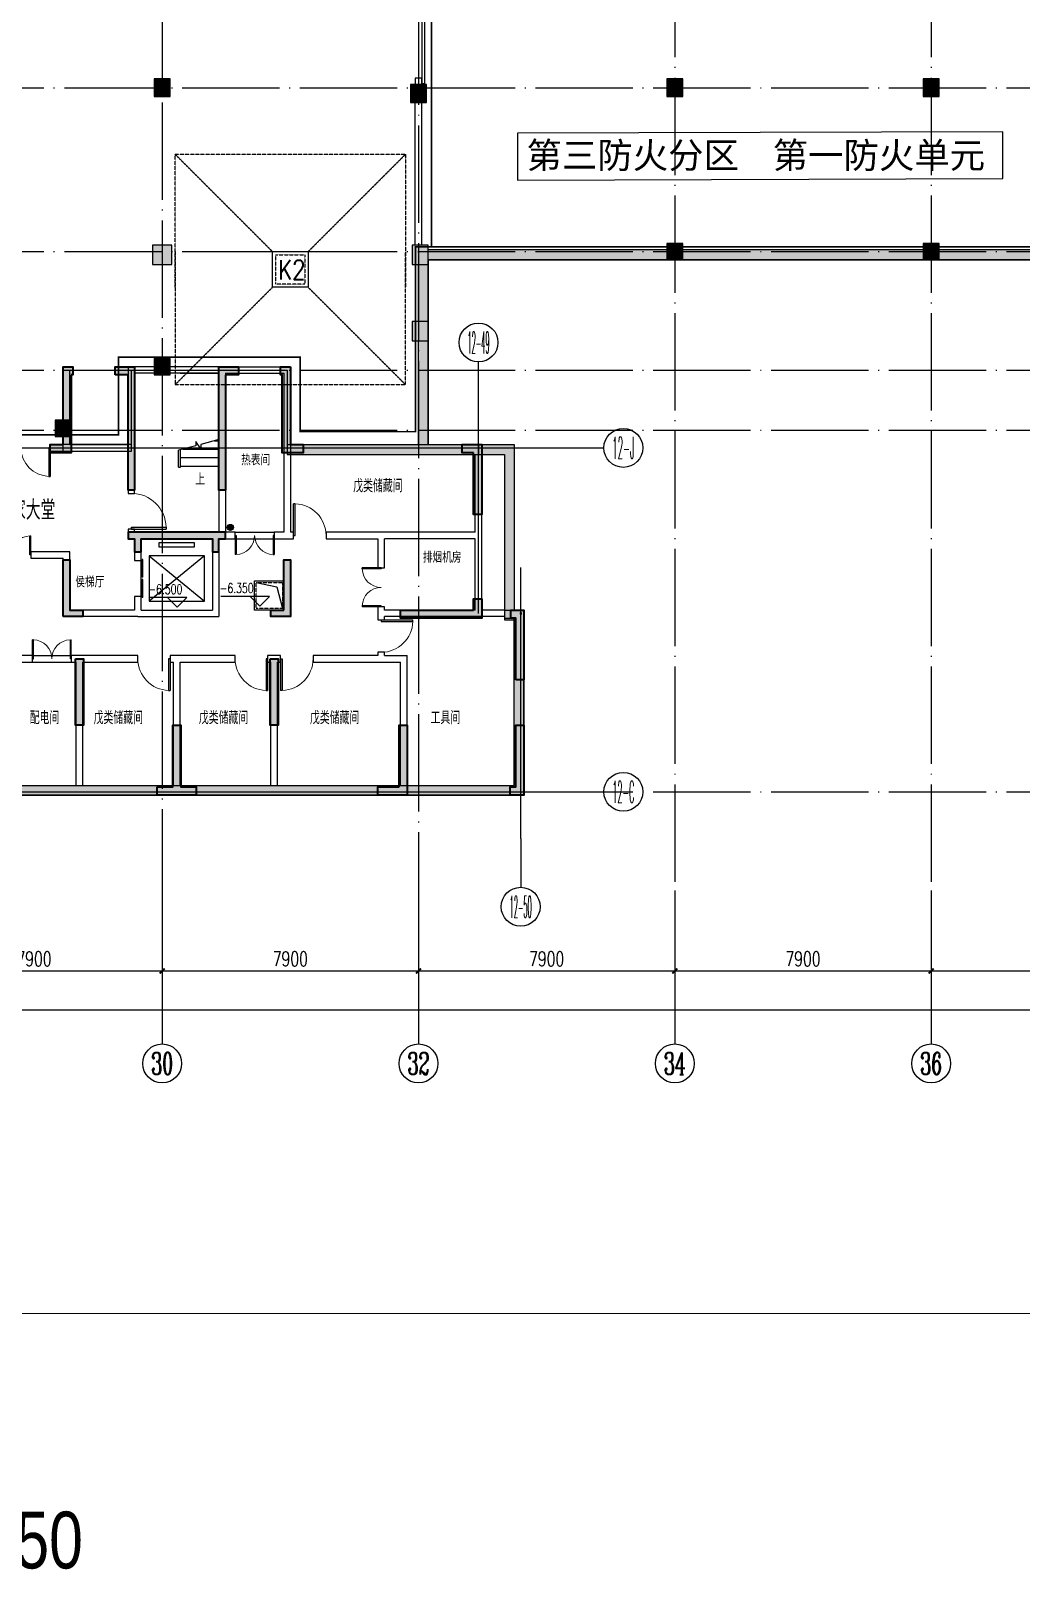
# Model space of a CAD drawing. Extents: x 290727 to 13733020, y 1731457 to 3643100.
# Drawn here: x 635762 to 666288, y 1731964 to 1779380 of the extents above; entities that cross this region are included whole.
import ezdxf
from ezdxf.enums import TextEntityAlignment as Align

# ---------------------------------------------------------------- set-up
doc = ezdxf.new("R2010")
doc.units = 0
doc.header["$LTSCALE"] = 10
for name, pattern in [('ACAD_ISO05W100', [33, 24, -3, 0, -3, 0, -3]), ('DASH', [0.35, 0.25, -0.1]), ('DOTE', [2.42, 2, -0.2, 0.02, -0.2])]:
    doc.linetypes.add(name, pattern=pattern)
doc.layers.get('0').update_dxf_attribs({"linetype": 'CONTINUOUS'})
for name, color, linetype in [('AXIS', 3, 'CONTINUOUS'), ('AXIS_TEXT', 7, 'CONTINUOUS'), ('COLUMN', 9, 'CONTINUOUS'), ('DIM_ELEV', 3, 'CONTINUOUS'), ('DIM_SYMB', 3, 'CONTINUOUS'), ('DOTE', 8, 'DOTE'), ('EQUIP_地漏', 7, 'CONTINUOUS'), ('EVTR', 2, 'CONTINUOUS'), ('PROMPT', 1, 'CONTINUOUS'), ('PUB_HATCH', 8, 'CONTINUOUS'), ('PUB_TEXT', 7, 'CONTINUOUS'), ('STAIR', 2, 'CONTINUOUS'), ('WALL', 255, 'CONTINUOUS'), ('WINDOW', 4, 'CONTINUOUS'), ('作业图', 4, 'CONTINUOUS'), ('文字', 4, 'CONTINUOUS'), ('防火分区示意线', 4, 'CONTINUOUS'), ('防火分区线', 7, 'CONTINUOUS'), ('防火分区面积', 7, 'CONTINUOUS'), ('集水坑', 181, 'DASH')]:
    doc.layers.add(name, color=color, linetype=linetype)
doc.layers.add('DIM_MODI', color=6, linetype='CONTINUOUS', plot=False)
doc.layers.add('S_ConcWall', color=8, linetype='CONTINUOUS', lineweight=35)
doc.layers.add('用地红线', color=1, linetype='CONTINUOUS', lineweight=13)
doc.layers.get('0').off()
doc.styles.add('-黑体', font='simhei.ttf')
doc.styles.add('_HZTXT', font='simplex.shx', dxfattribs={"width": 0.8, "bigfont": 'HZTXT.shx'})
doc.styles.add('_TCH_AXIS', font='COMPLEX', dxfattribs={"bigfont": 'GBCBIG'})
doc.styles.add('_TCH_DIM', font='SIMPLEX', dxfattribs={"bigfont": 'GBCBIG'})
doc.styles.add('_TCH_DIM_T3', font='SIMPLEX', dxfattribs={"width": 0.705882, "bigfont": 'GBCBIG'})
doc.styles.add('COMPLEX', font='COMPLEX')
doc.styles.add('HNSJY', font='HNSJY-07', dxfattribs={"width": 0.8, "bigfont": 'HNSJY-HZ'})
doc.dimstyles.new('_TCH_ARCH&&150', dxfattribs={"dimtxt": 446.25, "dimasz": 150, "dimexe": 375, "dimexo": 450, "dimgap": 150, "dimtad": 1, "dimdec": 0, "dimzin": 0, "dimdsep": 46, "dimtxsty": '_TCH_DIM_T3', "dimblk": 'ARCHTICK', "dimcen": 0.09, "dimclrt": 7, "dimazin": 2, "dimtfac": 1, "dimtdec": 0, "dimtix": 1, "dimtmove": 2, "dimatfit": 3, "dimfxl": 1, "dimtolj": 1, "dimtzin": 0, "dimarcsym": 0})

# ---------------------------------------------------------------- blocks, each defined once
blk = doc.blocks.new('_AXISO')
blk.add_circle((0, 0), 0.5)
at = {"layer": 'AXIS_TEXT', "style": 'COMPLEX', "width": 1.041667}
blk.add_attdef('A', text='', height=0.56, dxfattribs=at).set_placement((-0.25, -0.28), (0.25, -0.28), align=Align.FIT)
blk = doc.blocks.new('_ArchTick')
at = {"color": 0, "linetype": 'ByBlock', "const_width": 0.4}
blk.add_lwpolyline([(-0.5, -0.5), (0.5, 0.5)], dxfattribs=at)
blk = doc.blocks.new('*D99')
at = {"layer": 'AXIS', "color": 0, "linetype": 'Continuous', "lineweight": -2, "transparency": 16777216}
for p, q in [((16384, 11750), (16384, 8146)), ((235384, 11750), (235384, 8146)), ((16384, 8521), (235384, 8521))]:
    blk.add_line(p, q, dxfattribs=at)
at = {"layer": 'AXIS', "color": 0, "linetype": 'Continuous', "lineweight": -2, "transparency": 16777216, "xscale": 150, "yscale": 150, "zscale": 150, "rotation": 180}
blk.add_blockref('_ArchTick', (16384, 8521), dxfattribs=at)
at = {"layer": 'AXIS', "color": 0, "linetype": 'Continuous', "lineweight": -2, "transparency": 16777216, "xscale": 150, "yscale": 150, "zscale": 150}
blk.add_blockref('_ArchTick', (235384, 8521), dxfattribs=at)
at = {"layer": 'AXIS', "color": 7, "linetype": 'Continuous', "transparency": 16777216, "insert": (125884, 8895), "char_height": 446.2, "attachment_point": 5, "style": '_TCH_DIM_T3'}
blk.add_mtext('\\A1;219000', dxfattribs=at)
blk = doc.blocks.new('*D118')
at = {"layer": 'AXIS', "color": 0, "linetype": 'Continuous', "lineweight": -2, "transparency": 16777216}
for p, q in [((146984, 11750), (146984, 9346)), ((154884, 11750), (154884, 9346)), ((146984, 9721), (154884, 9721))]:
    blk.add_line(p, q, dxfattribs=at)
at = {"layer": 'AXIS', "color": 0, "linetype": 'Continuous', "lineweight": -2, "transparency": 16777216, "xscale": 150, "yscale": 150, "zscale": 150, "rotation": 180}
blk.add_blockref('_ArchTick', (146984, 9721), dxfattribs=at)
at = {"layer": 'AXIS', "color": 0, "linetype": 'Continuous', "lineweight": -2, "transparency": 16777216, "xscale": 150, "yscale": 150, "zscale": 150}
blk.add_blockref('_ArchTick', (154884, 9721), dxfattribs=at)
at = {"layer": 'AXIS', "color": 7, "linetype": 'Continuous', "transparency": 16777216, "insert": (150934, 10095), "char_height": 446.2, "attachment_point": 5, "style": '_TCH_DIM_T3'}
blk.add_mtext('\\A1;7900', dxfattribs=at)
blk = doc.blocks.new('*D119')
at = {"layer": 'AXIS', "color": 0, "linetype": 'Continuous', "lineweight": -2, "transparency": 16777216}
for p, q in [((154884, 11750), (154884, 9346)), ((162784, 11750), (162784, 9346)), ((154884, 9721), (162784, 9721))]:
    blk.add_line(p, q, dxfattribs=at)
at = {"layer": 'AXIS', "color": 0, "linetype": 'Continuous', "lineweight": -2, "transparency": 16777216, "xscale": 150, "yscale": 150, "zscale": 150, "rotation": 180}
blk.add_blockref('_ArchTick', (154884, 9721), dxfattribs=at)
at = {"layer": 'AXIS', "color": 0, "linetype": 'Continuous', "lineweight": -2, "transparency": 16777216, "xscale": 150, "yscale": 150, "zscale": 150}
blk.add_blockref('_ArchTick', (162784, 9721), dxfattribs=at)
at = {"layer": 'AXIS', "color": 7, "linetype": 'Continuous', "transparency": 16777216, "insert": (158834, 10095), "char_height": 446.2, "attachment_point": 5, "style": '_TCH_DIM_T3'}
blk.add_mtext('\\A1;7900', dxfattribs=at)
blk = doc.blocks.new('*D120')
at = {"layer": 'AXIS', "color": 0, "linetype": 'Continuous', "lineweight": -2, "transparency": 16777216}
for p, q in [((162784, 11750), (162784, 9346)), ((170684, 11750), (170684, 9346)), ((162784, 9721), (170684, 9721))]:
    blk.add_line(p, q, dxfattribs=at)
at = {"layer": 'AXIS', "color": 0, "linetype": 'Continuous', "lineweight": -2, "transparency": 16777216, "xscale": 150, "yscale": 150, "zscale": 150, "rotation": 180}
blk.add_blockref('_ArchTick', (162784, 9721), dxfattribs=at)
at = {"layer": 'AXIS', "color": 0, "linetype": 'Continuous', "lineweight": -2, "transparency": 16777216, "xscale": 150, "yscale": 150, "zscale": 150}
blk.add_blockref('_ArchTick', (170684, 9721), dxfattribs=at)
at = {"layer": 'AXIS', "color": 7, "linetype": 'Continuous', "transparency": 16777216, "insert": (166734, 10095), "char_height": 446.2, "attachment_point": 5, "style": '_TCH_DIM_T3'}
blk.add_mtext('\\A1;7900', dxfattribs=at)
blk = doc.blocks.new('*D121')
at = {"layer": 'AXIS', "color": 0, "linetype": 'Continuous', "lineweight": -2, "transparency": 16777216}
for p, q in [((170684, 11750), (170684, 9346)), ((178584, 11750), (178584, 9346)), ((170684, 9721), (178584, 9721))]:
    blk.add_line(p, q, dxfattribs=at)
at = {"layer": 'AXIS', "color": 0, "linetype": 'Continuous', "lineweight": -2, "transparency": 16777216, "xscale": 150, "yscale": 150, "zscale": 150, "rotation": 180}
blk.add_blockref('_ArchTick', (170684, 9721), dxfattribs=at)
at = {"layer": 'AXIS', "color": 0, "linetype": 'Continuous', "lineweight": -2, "transparency": 16777216, "xscale": 150, "yscale": 150, "zscale": 150}
blk.add_blockref('_ArchTick', (178584, 9721), dxfattribs=at)
at = {"layer": 'AXIS', "color": 7, "linetype": 'Continuous', "transparency": 16777216, "insert": (174634, 10095), "char_height": 446.2, "attachment_point": 5, "style": '_TCH_DIM_T3'}
blk.add_mtext('\\A1;7900', dxfattribs=at)
blk = doc.blocks.new('*D122')
at = {"layer": 'AXIS', "color": 0, "linetype": 'Continuous', "lineweight": -2, "transparency": 16777216}
for p, q in [((178584, 11750), (178584, 9346)), ((186484, 11750), (186484, 9346)), ((178584, 9721), (186484, 9721))]:
    blk.add_line(p, q, dxfattribs=at)
at = {"layer": 'AXIS', "color": 0, "linetype": 'Continuous', "lineweight": -2, "transparency": 16777216, "xscale": 150, "yscale": 150, "zscale": 150, "rotation": 180}
blk.add_blockref('_ArchTick', (178584, 9721), dxfattribs=at)
at = {"layer": 'AXIS', "color": 0, "linetype": 'Continuous', "lineweight": -2, "transparency": 16777216, "xscale": 150, "yscale": 150, "zscale": 150}
blk.add_blockref('_ArchTick', (186484, 9721), dxfattribs=at)
at = {"layer": 'AXIS', "color": 7, "linetype": 'Continuous', "transparency": 16777216, "insert": (182534, 10095), "char_height": 446.2, "attachment_point": 5, "style": '_TCH_DIM_T3'}
blk.add_mtext('\\A1;7900', dxfattribs=at)
blk = doc.blocks.new('A$C1EDA5D86')
at = {"layer": 'AXIS'}
for p, q in [((69300, 20248), (69300, 21748)), ((71664, 19100), (73164, 19100)), ((71664, 8500), (73164, 8500)), ((70600, 7058), (70600, 5558))]:
    blk.add_line(p, q, dxfattribs=at)
at = {"layer": 'DOTE'}
for p, q in [((69300, 14000), (69300, 20248)), ((5961, 19100), (71664, 19100)), ((70600, 7058), (70600, 15409)), ((5961, 8500), (71664, 8500))]:
    blk.add_line(p, q, dxfattribs=at)
at = {"layer": 'AXIS'}
ref = blk.add_blockref('_AXISO', (69300, 22348), dxfattribs=dict(at, xscale=1200, yscale=1200, zscale=1200))
ref.add_attrib('A', '12-49', dxfattribs={"layer": 'AXIS_TEXT', "height": 678.8, "style": '_TCH_AXIS', "width": 0.21875}).set_placement((68961, 22008), (69639, 22008), align=Align.FIT)
ref = blk.add_blockref('_AXISO', (73764, 19100), dxfattribs=dict(at, xscale=1200, yscale=1200, zscale=1200))
ref.add_attrib('A', '12-J', dxfattribs={"layer": 'AXIS_TEXT', "height": 678.8, "style": '_TCH_AXIS', "width": 0.291667}).set_placement((73424, 18761), (74103, 18761), align=Align.FIT)
ref = blk.add_blockref('_AXISO', (73764, 8500), dxfattribs=dict(at, xscale=1200, yscale=1200, zscale=1200))
ref.add_attrib('A', '12-C', dxfattribs={"layer": 'AXIS_TEXT', "height": 678.8, "style": '_TCH_AXIS', "width": 0.276316}).set_placement((73424, 8161), (74103, 8161), align=Align.FIT)
ref = blk.add_blockref('_AXISO', (70600, 4958), dxfattribs=dict(at, xscale=1200, yscale=1200, zscale=1200))
ref.add_attrib('A', '12-50', dxfattribs={"layer": 'AXIS_TEXT', "height": 678.8, "style": '_TCH_AXIS', "width": 0.221053}).set_placement((70261, 4618), (70939, 4618), align=Align.FIT)
blk = doc.blocks.new('A$C0FD13E37')
h = blk.add_hatch(color=0)
h.dxf.hatch_style = 1
h.paths.add_polyline_path([(13575, 4200), (13825, 4200), (13825, 2150), (13575, 2150)])
h.paths.add_polyline_path([(7575, 4200), (7825, 4200), (7825, 2150), (7575, 2150)])
h.paths.add_polyline_path([(3600, 0), (3600, 2150), (3850, 2150), (3850, 250), (4500, 250), (4500, 0)])
h.paths.add_polyline_path([(8800, 12950), (8800, 13200), (9400, 13200), (9400, 9400), (9200, 9400), (9200, 12950)])
h.paths.add_polyline_path([(12200, 12950), (12200, 9400), (12000, 9400), (12000, 13200), (12600, 13200), (12600, 12950)])
h.paths.add_polyline_path([(7200, 5500), (7200, 7250), (7400, 7250), (7400, 5700), (7800, 5700), (7800, 5500)])
h.paths.add_polyline_path([(14000, 5700), (14000, 7250), (14200, 7250), (14200, 5500), (13600, 5500), (13600, 5700)])
h.paths.add_polyline_path([(0, 0), (0, 2150), (250, 2150), (250, 250), (400, 250), (400, 0)])
h.paths.add_polyline_path([(250, 5450), (250, 3550), (0, 3550), (0, 5700), (400, 5700), (400, 5450)])
h.paths.add_polyline_path([(10100, 250), (10575, 250), (10575, 2150), (10825, 2150), (10825, 250), (11300, 250), (11300, 0), (10575, 0), (10100, 0)])
h.paths.add_polyline_path([(17550, 250), (17550, 2150), (17800, 2150), (17800, 0), (16900, 0), (16900, 250)])
h.paths.add_polyline_path([(19850, 5700), (19850, 6050), (20100, 6050), (20100, 5450), (17950, 5450), (17950, 5700)])
h.paths.add_polyline_path([(7450, 12950), (7450, 10550), (6800, 10550), (6800, 10800), (7200, 10800), (7200, 13200), (7500, 13200), (7500, 12950)])
h.paths.add_polyline_path([(14200, 13200), (14200, 10800), (14600, 10800), (14600, 10550), (13950, 10550), (13950, 12950), (13900, 12950), (13900, 13200)])
h.paths.add_polyline_path([(19850, 10550), (19500, 10550), (19500, 10800), (20100, 10800), (20100, 8650), (19850, 8650)])
h.paths.add_polyline_path([(1300, 5450), (1300, 6100), (1550, 6100), (1550, 5700), (3450, 5700), (3450, 5450)])
h.paths.add_polyline_path([(1550, 10550), (1550, 8650), (1300, 8650), (1300, 10800), (1900, 10800), (1900, 10550)])
h.paths.add_polyline_path([(28775, 4200), (29025, 4200), (29025, 2150), (28775, 2150)])
h.paths.add_polyline_path([(34775, 4199), (35025, 4199), (35025, 2149), (34775, 2149)])
h.paths.add_polyline_path([(38750, 250), (38750, 2149), (39000, 2149), (39000, 0), (38100, 0), (38100, 250)])
h.paths.add_polyline_path([(33400, 12949), (33800, 12949), (33800, 13199), (33200, 13199), (33200, 9399), (33400, 9399)])
h.paths.add_polyline_path([(30600, 13200), (30600, 9400), (30400, 9400), (30400, 12950), (30000, 12950), (30000, 13200)])
h.paths.add_polyline_path([(35200, 5700), (35200, 7249), (35400, 7249), (35400, 5500), (34800, 5500), (34800, 5700)])
h.paths.add_polyline_path([(28400, 5500), (28400, 7250), (28600, 7250), (28600, 5700), (29000, 5700), (29000, 5500)])
h.paths.add_polyline_path([(31300, 250), (31774, 250), (31775, 2150), (32025, 2150), (32024, 250), (32500, 250), (32500, 0), (32024, 0), (31300, 0)])
h.paths.add_polyline_path([(24800, 0), (24800, 2150), (25050, 2150), (25050, 250), (25700, 250), (25700, 0)])
h.paths.add_polyline_path([(22500, 5450), (22500, 6050), (22750, 6050), (22750, 5700), (24650, 5700), (24650, 5450)])
h.paths.add_polyline_path([(22500, 10800), (23100, 10800), (23100, 10550), (22750, 10550), (22750, 8650), (22500, 8650)])
h.paths.add_polyline_path([(28650, 12950), (28650, 10550), (28000, 10550), (28000, 10800), (28400, 10800), (28400, 13200), (28700, 13200), (28700, 12950)])
h.paths.add_polyline_path([(35400, 13199), (35400, 10799), (35800, 10799), (35800, 10549), (35150, 10549), (35150, 12949), (35100, 12949), (35100, 13199)])
h.paths.add_polyline_path([(41050, 5700), (41050, 6099), (41300, 6099), (41300, 5450), (39150, 5450), (39150, 5700)])
h.paths.add_polyline_path([(41300, 10799), (41300, 8649), (41050, 8649), (41050, 10549), (40700, 10549), (40700, 10799)])
h.paths.add_polyline_path([(42350, 5450), (42200, 5450), (42200, 5700), (42600, 5700), (42600, 3549), (42350, 3549)])
h.paths.add_polyline_path([(42600, 0), (42200, 0), (42200, 250), (42350, 250), (42350, 2149), (42600, 2149)])
h.paths.add_polyline_path([(21600, 0), (21175, 0), (21000, 0), (21000, 250), (21175, 250), (21175, 2150), (21425, 2150), (21425, 250), (21600, 250)])
h.paths.add_polyline_path([(30600, 8100), (30400, 8100), (30400, 7900), (30600, 7900), (30600, 7500), (30800, 7500), (30800, 7900), (33000, 7899), (33000, 7500), (33200, 7500), (33200, 7900), (33200, 7900), (33200, 8099)])
h.paths.add_polyline_path([(56275, 4200), (56525, 4200), (56525, 2150), (56275, 2150)])
h.paths.add_polyline_path([(50275, 4200), (50525, 4200), (50525, 2150), (50275, 2150)])
h.paths.add_polyline_path([(46300, 0), (46300, 2150), (46550, 2150), (46550, 250), (47200, 250), (47200, 0)])
h.paths.add_polyline_path([(51500, 12950), (51500, 13200), (52100, 13200), (52100, 9400), (51900, 9400), (51900, 12950)])
h.paths.add_polyline_path([(54900, 12950), (54900, 9400), (54700, 9400), (54700, 13200), (55300, 13200), (55300, 12950)])
h.paths.add_polyline_path([(49900, 5500), (49900, 7250), (50100, 7250), (50100, 5700), (50500, 5700), (50500, 5500)])
h.paths.add_polyline_path([(56700, 5700), (56700, 7250), (56900, 7250), (56900, 5500), (56300, 5500), (56300, 5700)])
h.paths.add_polyline_path([(42700, 0), (42700, 2150), (42950, 2150), (42950, 250), (43100, 250), (43100, 0)])
h.paths.add_polyline_path([(42950, 5450), (42950, 3550), (42700, 3550), (42700, 5700), (43100, 5700), (43100, 5450)])
h.paths.add_polyline_path([(52800, 250), (53275, 250), (53275, 2150), (53525, 2150), (53525, 250), (54000, 250), (54000, 0), (53275, 0), (52800, 0)])
h.paths.add_polyline_path([(60250, 250), (60250, 2150), (60500, 2150), (60500, 0), (59600, 0), (59600, 250)])
h.paths.add_polyline_path([(62550, 5700), (62550, 6050), (62800, 6050), (62800, 5450), (60300, 5450), (60300, 5700)])
h.paths.add_polyline_path([(50150, 12950), (50150, 10550), (49500, 10550), (49500, 10800), (49900, 10800), (49900, 13200), (50200, 13200), (50200, 12950)])
h.paths.add_polyline_path([(56900, 13200), (56900, 10800), (57300, 10800), (57300, 10550), (56650, 10550), (56650, 12950), (56600, 12950), (56600, 13200)])
h.paths.add_polyline_path([(62550, 10550), (62200, 10550), (62200, 10800), (62800, 10800), (62800, 8650), (62550, 8650)])
h.paths.add_polyline_path([(44000, 5450), (44000, 6100), (44250, 6100), (44250, 5700), (46500, 5700), (46500, 5450)])
h.paths.add_polyline_path([(44250, 10550), (44250, 8650), (44000, 8650), (44000, 10800), (44600, 10800), (44600, 10550)])
h.paths.add_polyline_path([(63850, 0), (63675, 0), (63675, 250), (63850, 250), (63850, 2150), (64100, 2150), (64100, 250), (64100, 0)])
h.paths.add_polyline_path([(63850, 3549), (63850, 5450), (63700, 5450), (63700, 5700), (64100, 5700), (64100, 3549)])
h.paths.add_polyline_path([(52100, 8100), (51900, 8100), (51900, 7900), (52100, 7900), (52100, 7500), (52300, 7500), (52300, 7900), (54500, 7900), (54500, 7500), (54700, 7500), (54700, 7900), (54900, 7900), (54900, 8100)])
h.paths.add_polyline_path([(9600, 7900), (11800, 7900)], flags=17)
edge = h.paths.add_edge_path()
edge.add_line((11800, 7500), (11800, 7900))
edge.add_line((11800, 7500), (11800, 7900))
edge = h.paths.add_edge_path()
edge.add_line((12000, 8100), (9400, 8100))
edge.add_line((9400, 8100), (9200, 8100))
edge.add_line((9200, 8100), (9200, 7900))
edge.add_line((9200, 7900), (9400, 7900))
at = {"layer": 'S_ConcWall', "color": 0, "lineweight": 35, "ltscale": 1}
for points in [[(50150, 12950), (50150, 10550), (49500, 10550), (49500, 10800), (49900, 10800), (49900, 13200), (50200, 13200), (50200, 12950)], [(51500, 12950), (51500, 13200), (52100, 13200), (52100, 9400), (51900, 9400), (51900, 12950)], [(54900, 12950), (54900, 9400), (54700, 9400), (54700, 13200), (55300, 13200), (55300, 12950)], [(56900, 13200), (56900, 10800), (57300, 10800), (57300, 10550), (56650, 10550), (56650, 12950), (56600, 12950), (56600, 13200)], [(62550, 10550), (62200, 10550), (62200, 10800), (62800, 10800), (62800, 8650), (62550, 8650)], [(49900, 5500), (49900, 7250), (50100, 7250), (50100, 5700), (50500, 5700), (50500, 5500)], [(56700, 5700), (56700, 7250), (56900, 7250), (56900, 5500), (56300, 5500), (56300, 5700)], [(62550, 5700), (62550, 6050), (62800, 6050), (62800, 5450), (60300, 5450), (60300, 5700)], [(63850, 3549), (63850, 5450), (63700, 5450), (63700, 5700), (64100, 5700), (64100, 3549)], [(50275, 4200), (50525, 4200), (50525, 2150), (50275, 2150)], [(56275, 4200), (56525, 4200), (56525, 2150), (56275, 2150)], [(52800, 250), (53275, 250), (53275, 2150), (53525, 2150), (53525, 250), (54000, 250), (54000, 0), (53275, 0), (52800, 0)], [(60250, 250), (60250, 2150), (60500, 2150), (60500, 0), (59600, 0), (59600, 250)], [(63850, 0), (63675, 0), (63675, 250), (63850, 250), (63850, 2150), (64100, 2150), (64100, 250), (64100, 0), (64100, 0)]]:
    blk.add_lwpolyline(points, close=True, dxfattribs=at)
at = {"layer": 'S_ConcWall', "color": 0}
blk.add_lwpolyline([(52100, 8100), (51900, 8100), (51900, 7900), (52100, 7900), (52100, 7500), (52300, 7500), (52300, 7900), (54500, 7900), (54500, 7500), (54700, 7500), (54700, 7900), (54900, 7900), (54900, 8100)], close=True, dxfattribs=at)
blk = doc.blocks.new('A$C71BC4E5A')
at = {"layer": 'DIM_SYMB'}
blk.add_lwpolyline([(-525, 2010, 0, 0, 0), (-525, 2360, 80, 0, 0), (-525, 2660, 0, 0, 0)], format="xyseb", dxfattribs=at)
at = {"layer": 'STAIR'}
for p, q in [((-611, 2894), (-612, 2767)), ((-458, 2673), (-611, 2894)), ((100, 2955), (-457, 2808)), ((-33, 2920), (100, 2920)), ((100, 2140), (100, 2955)), ((-612, 2767), (-1150, 2625)), ((-1150, 2140), (-1150, 2625)), ((-1150, 2110), (-1150, 2625)), ((-1090, 2110), (-1090, 2641)), ((-1090, 2400), (100, 2400)), ((-1017, 2660), (100, 2660)), ((-457, 2808), (-458, 2673)), ((-1150, 2110), (-1090, 2110)), ((-1090, 2140), (100, 2140))]:
    blk.add_line(p, q, dxfattribs=at)
at = {"layer": 'PUB_TEXT', "style": '_TCH_DIM'}
blk.add_text('上', height=357, dxfattribs=at).set_placement((-629, 1555))
blk = doc.blocks.new('$TwtSys$00000141')
for p, q in [((-94, 8), (-10, 92)), ((-94, 8), (-10, 92)), ((-87, -35), (35, 87)), ((-87, -35), (35, 87)), ((-66, -66), (66, 66)), ((-66, -66), (66, 66)), ((-32, -87), (88, 33)), ((-32, -87), (88, 33)), ((11, -92), (92, -11)), ((11, -92), (92, -11))]:
    blk.add_line(p, q)
blk.add_circle((0, 0), 94)
blk.add_circle((0, 0), 94)
blk = doc.blocks.new('$DorLib2D$00000127')
at = {"color": 0, "linetype": 'Continuous'}
for p, q in [((-0.033, 0.795, -93.75), (-0.533, 0.795, -93.75)), ((-0.533, 0.795, -93.75), (-0.533, 0.69, -93.75)), ((-0.033, 0.69, -93.75), (-0.533, 0.69, -93.75)), ((0.5, 0.5, -93.75), (-0.5, 0.5, -93.75)), ((-0.033, 0.795, -93.75), (-0.033, 0.69, -93.75)), ((0.033, 0.795, -93.75), (0.033, 0.69, -93.75)), ((0.533, 0.795, -93.75), (0.033, 0.795, -93.75)), ((0.533, 0.69, -93.75), (0.033, 0.69, -93.75)), ((0.533, 0.795, -93.75), (0.533, 0.69, -93.75))]:
    blk.add_line(p, q, dxfattribs=at)
blk = doc.blocks.new('$DorLib2D$00000001')
for p, q in [((0.45, 0.975), (0.5, 0.975)), ((0.45, 0), (0.45, 0.975)), ((0.5, 0), (0.5, 0.975)), ((0.5, 0), (0.45, 0))]:
    blk.add_line(p, q)
at = {"lineweight": 13}
blk.add_arc((0.475, 0), 0.975, 91.4693, 180, dxfattribs=at)
blk = doc.blocks.new('$DorLib2D$00000002')
for p, q in [((-0.5, 0), (-0.5, 0.4875)), ((-0.475, 0.4875), (-0.5, 0.4875)), ((-0.475, 0), (-0.475, 0.4875)), ((0.475, 0), (0.475, 0.4875)), ((0.475, 0.4875), (0.5, 0.4875)), ((0.5, 0), (0.5, 0.4875)), ((-0.5, 0), (-0.475, 0)), ((0.5, 0), (0.475, 0))]:
    blk.add_line(p, q)
at = {"lineweight": 13}
for centre, start, end in [((-0.4875, 0), 0, 88.53072), ((0.4875, 0), 91.46928, 180)]:
    blk.add_arc(centre, 0.4875, start, end, dxfattribs=at)
blk = doc.blocks.new('A$C26CF02E8')
at = {"layer": '用地红线', "color": 1, "linetype": 'ACAD_ISO05W100', "ltscale": 0.1}
blk.add_lwpolyline([(15026, 140864), (243102, 140866), (258103, 125865), (258104, 39), (205527, 36), (8170, 25), (26, 25), (26, 10201), (25, 125862)], close=True, dxfattribs=at)
blk = doc.blocks.new('_FZH')
blk.add_lwpolyline([(-0.5, -0.5), (0.5, -0.5), (0.5, 0.5), (-0.5, 0.5)], close=True)
at = {"layer": 'PUB_HATCH'}
blk.add_solid([(-0.5, -0.5), (0.5, -0.5), (-0.5, 0.5), (0.5, 0.5)], dxfattribs=at)
blk = doc.blocks.new('$DorLib2D$00000126')
at = {"color": 0, "linetype": 'Continuous'}
for p, q in [((-0.532, 0.5), (-0.532, 0.9)), ((0.532, 0.9), (0.532, 0.5))]:
    blk.add_line(p, q, dxfattribs=at)
at = {"color": 0, "linetype": 'DASH'}
for p, q in [((-0.532, 0.9), (0.532, 0.9)), ((-0.532, 0.5), (0.532, 0.5))]:
    blk.add_line(p, q, dxfattribs=at)
blk = doc.blocks.new('A$C55C93FC2')
at = {"layer": 'AXIS', "linetype": 'Continuous'}
for p, q in [((154884.1, 12200), (154884.1, 7471.4)), ((162784.1, 12200), (162784.1, 7471.4)), ((170684.1, 12200), (170684.1, 7471.4)), ((178584.1, 12200), (178584.1, 7471.4))]:
    blk.add_line(p, q, dxfattribs=at)
at = {"layer": 'DOTE', "linetype": 'DOTE', "ltscale": 150}
for p, q in [((154884.1, 127235.5), (154884.1, 12200)), ((170684.1, 48142.4), (170684.1, 12200)), ((178584.1, 48142.4), (178584.1, 12200)), ((162784.1, 43042.4), (162784.1, 12200)), ((10299.5, 36942.4), (252290.8, 36942.4)), ((10299.5, 31892.4), (252290.8, 31892.4)), ((10299.5, 28242.4), (252290.8, 28242.4)), ((10299.5, 26392.4), (252290.8, 26392.4)), ((10299.5, 15242.4), (252290.8, 15242.4))]:
    blk.add_line(p, q, dxfattribs=at)
at = {"layer": 'AXIS', "linetype": 'Continuous'}
ref = blk.add_blockref('_AXISO', (154884.1, 6871.4), dxfattribs=dict(at, xscale=1200, yscale=1200, zscale=1200))
ref.add_attrib('A', '30', dxfattribs={"layer": 'AXIS_TEXT', "linetype": 'Continuous', "height": 678.82, "style": '_TCH_AXIS', "width": 0.636364}).set_placement((154544.7, 6532), (155223.5, 6532), align=Align.FIT)
ref = blk.add_blockref('_AXISO', (162784.1, 6871.4), dxfattribs=dict(at, xscale=1200, yscale=1200, zscale=1200))
ref.add_attrib('A', '32', dxfattribs={"layer": 'AXIS_TEXT', "linetype": 'Continuous', "height": 678.82, "style": '_TCH_AXIS', "width": 0.636364}).set_placement((162444.7, 6532), (163123.5, 6532), align=Align.FIT)
ref = blk.add_blockref('_AXISO', (170684.1, 6871.4), dxfattribs=dict(at, xscale=1200, yscale=1200, zscale=1200))
ref.add_attrib('A', '34', dxfattribs={"layer": 'AXIS_TEXT', "linetype": 'Continuous', "height": 678.82, "style": '_TCH_AXIS', "width": 0.6}).set_placement((170344.7, 6532), (171023.5, 6532), align=Align.FIT)
ref = blk.add_blockref('_AXISO', (178584.1, 6871.4), dxfattribs=dict(at, xscale=1200, yscale=1200, zscale=1200))
ref.add_attrib('A', '36', dxfattribs={"layer": 'AXIS_TEXT', "linetype": 'Continuous', "height": 678.82, "style": '_TCH_AXIS', "width": 0.636364}).set_placement((178244.7, 6532), (178923.5, 6532), align=Align.FIT)
for p1, p2, distance, picture, middle in [((16384.1, 12200), (235384.4, 12200), -3678.6, '*D99', (125884.3, 8894.5)), ((146984.1, 12200), (154884.1, 12200), -2478.6, '*D118', (150934.1, 10094.5)), ((154884.1, 12200), (162784.1, 12200), -2478.6, '*D119', (158834.1, 10094.5)), ((162784.1, 12200), (170684.1, 12200), -2478.6, '*D120', (166734.1, 10094.5)), ((170684.1, 12200), (178584.1, 12200), -2478.6, '*D121', (174634.1, 10094.5)), ((178584.1, 12200), (186484.1, 12200), -2478.6, '*D122', (182534.1, 10094.5))]:
    dim = blk.add_aligned_dim(p1=p1, p2=p2, distance=distance, dimstyle='_TCH_ARCH&&150', dxfattribs=at)
    dim.commit()
    dim.dimension.update_dxf_attribs({"geometry": picture, "text_midpoint": middle})
blk = doc.blocks.new('车库建筑作业图')
at = {"layer": 'PUB_HATCH', "linetype": 'Continuous'}
for points in [[(648012, 2158380), (648012, 2158080), (648012, 2158080), (655362, 2158080), (655362, 2158380)], [(655862, 2158380), (655862, 2158080), (663262, 2158080), (663262, 2158380)], [(663762, 2158380), (663762, 2158080), (671162, 2158080), (671162, 2158380)], [(648012, 2158080), (648012, 2157930), (647712, 2157930), (647712, 2156180), (648012, 2156180), (648012, 2158080)], [(648012, 2155580), (647712, 2155580), (647712, 2152380), (647879, 2152280), (648012, 2152380)], [(643662, 2152080), (647912, 2152080), (647879, 2152280), (647712, 2152380), (643662, 2152380)], [(643762, 2152380), (643762, 2152080), (649562, 2152080), (649562, 2152380)], [(647879, 2152280), (647912, 2152080), (649562, 2152080), (649562, 2152380), (648012, 2152380)], [(649562, 2152380), (649562, 2152080), (650362, 2152080), (650662, 2152380)], [(650662, 2152380), (650362, 2152080), (650362, 2146980), (650662, 2147280)], [(650662, 2147280), (650362, 2146980), (650662, 2146980), (650962, 2147280)], [(650362, 2147030), (650662, 2147030), (650962, 2147280), (650362, 2147280)], [(650662, 2141880), (650962, 2141580), (650962, 2147280), (650662, 2146980)], [(650662, 2141880), (650962, 2141580), (650962, 2147280), (650662, 2147030)], [(629346, 2141780), (629362, 2141580), (650962, 2141580), (650662, 2141880), (629462, 2141880)], [(635062, 2141880), (635062, 2141580), (637262, 2141580), (637262, 2141880)], [(637262, 2141880), (637262, 2141580), (640262, 2141580), (640262, 2141880)], [(640262, 2141880), (640262, 2141580), (643262, 2141580), (643262, 2141880)], [(643262, 2141880), (643262, 2141580), (647262, 2141580), (647262, 2141880)], [(647262, 2141880), (647262, 2141580), (650962, 2141580), (650662, 2141880)]]:
    blk.add_hatch(color=256, dxfattribs=at).paths.add_polyline_path(points)
blk.add_lwpolyline([(643562, 2148180), (643562, 2147280), (642662, 2147280), (642662, 2148180)], close=True)
blk.add_lwpolyline([(642707, 2148135), (643350, 2147996), (643517, 2147325)])
at = {"layer": 'DIM_ELEV'}
for p, q in [((640575, 2147670), (639420, 2147670)), ((640275, 2147370), (639975, 2147670)), ((640275, 2147370), (640575, 2147670)), ((643119, 2147704), (641618, 2147704)), ((642819, 2147404), (642519, 2147704)), ((642819, 2147404), (643119, 2147704))]:
    blk.add_line(p, q, dxfattribs=at)
at = {"layer": 'DIM_MODI', "linetype": 'Continuous'}
for p, q in [((695162, 2158080), (648012, 2158080)), ((648012, 2158080), (648012, 2152380)), ((648012, 2152380), (650662, 2152380)), ((650662, 2152380), (650662, 2147280)), ((650662, 2147280), (650962, 2147280)), ((650962, 2147280), (650962, 2141580)), ((650962, 2141580), (586862, 2141580))]:
    blk.add_line(p, q, dxfattribs=at)
at = {"layer": 'EVTR'}
for p, q in [((639712, 2149355), (639712, 2149230)), ((640812, 2149355), (639712, 2149355)), ((640812, 2149230), (640812, 2149355)), ((641112, 2148955), (639412, 2148955)), ((639412, 2148955), (639412, 2147555)), ((641112, 2148955), (639412, 2147555)), ((639412, 2148955), (641112, 2147555)), ((639712, 2149230), (640812, 2149230)), ((641112, 2147555), (641112, 2148955)), ((639412, 2147555), (641112, 2147555))]:
    blk.add_line(p, q, dxfattribs=at)
at = {"layer": 'PROMPT'}
for p, q in [((650842, 2147160), (650882, 2147200)), ((650842, 2147200), (650882, 2147160))]:
    blk.add_line(p, q, dxfattribs=at)
blk.add_lwpolyline([(650842, 2147160), (650882, 2147160), (650882, 2147200), (650842, 2147200)], close=True, dxfattribs=at)
at = {"layer": 'WALL', "linetype": 'Continuous'}
for p, q in [((647812, 2163680), (647612, 2163680)), ((647612, 2163680), (647612, 2163480)), ((647812, 2163480), (647812, 2163680)), ((647612, 2158530), (647612, 2162930)), ((647812, 2158530), (647812, 2162930)), ((655362, 2158380), (648012, 2158380)), ((663262, 2158380), (655862, 2158380)), ((671162, 2158380), (663762, 2158380)), ((647712, 2156180), (647712, 2157930)), ((655362, 2158080), (648012, 2158080)), ((648012, 2156180), (648012, 2158080)), ((663262, 2158080), (655862, 2158080)), ((671162, 2158080), (663762, 2158080)), ((647712, 2152380), (647712, 2155580)), ((648012, 2152380), (648012, 2155580)), ((643662, 2152380), (647712, 2152380)), ((643662, 2152380), (643662, 2152080)), ((643762, 2152380), (649562, 2152380)), ((648012, 2152380), (649562, 2152380)), ((649562, 2152380), (650662, 2152380)), ((649562, 2152380), (649562, 2152080)), ((650662, 2152380), (650662, 2147280)), ((643662, 2152080), (647912, 2152080)), ((643762, 2152080), (649562, 2152080)), ((647912, 2152080), (649562, 2152080)), ((649562, 2152080), (650362, 2152080)), ((650362, 2152080), (650362, 2146980)), ((650362, 2147280), (650962, 2147280)), ((650362, 2147280), (650362, 2147030)), ((650362, 2147030), (650662, 2147030)), ((650362, 2146980), (650662, 2146980)), ((650662, 2147280), (650962, 2147280)), ((650662, 2141880), (650662, 2147030)), ((650662, 2141880), (650662, 2146980)), ((650962, 2141580), (650962, 2147280)), ((650962, 2141580), (650962, 2147280)), ((629462, 2141880), (650662, 2141880)), ((635062, 2141880), (637262, 2141880)), ((637262, 2141880), (640262, 2141880)), ((640262, 2141880), (643262, 2141880)), ((643262, 2141880), (647262, 2141880)), ((647262, 2141880), (650662, 2141880)), ((629362, 2141580), (650962, 2141580)), ((635062, 2141580), (637262, 2141580)), ((637262, 2141580), (640262, 2141580)), ((640262, 2141580), (643262, 2141580)), ((643262, 2141580), (647262, 2141580)), ((647262, 2141580), (650962, 2141580))]:
    blk.add_line(p, q, dxfattribs=at)
at = {"layer": 'WALL'}
for p, q in [((636762, 2152180), (636762, 2154680)), ((636762, 2154680), (636962, 2154680)), ((636962, 2152380), (636962, 2154680)), ((638762, 2154780), (638762, 2152380)), ((641662, 2154780), (638762, 2154780)), ((638962, 2154580), (638962, 2152280)), ((641562, 2154580), (638962, 2154580)), ((641562, 2154580), (641562, 2149680)), ((641662, 2154780), (643762, 2154780)), ((641762, 2154580), (641762, 2149680)), ((641762, 2154580), (643562, 2154580)), ((643562, 2154580), (643562, 2152280)), ((643762, 2154780), (643762, 2152280)), ((638862, 2152380), (636362, 2152380)), ((636362, 2152380), (636362, 2152180)), ((636962, 2152380), (638762, 2152380)), ((638862, 2152180), (638862, 2152380)), ((638962, 2150879), (638962, 2152280)), ((643562, 2152280), (643562, 2149680)), ((643762, 2152280), (643762, 2149680)), ((636362, 2152180), (638862, 2152180)), ((636762, 2152180), (638762, 2152180)), ((638762, 2152180), (638762, 2150879)), ((649462, 2149680), (649462, 2152080)), ((649662, 2149580), (649662, 2152080)), ((638762, 2150879), (638962, 2150879)), ((638962, 2149779), (638762, 2149779)), ((638762, 2149779), (638762, 2149480)), ((638762, 2149480), (638962, 2149480)), ((638962, 2149680), (638962, 2149779)), ((638962, 2149680), (639062, 2149680)), ((638962, 2149480), (638962, 2148805)), ((639062, 2149680), (641462, 2149680)), ((639162, 2148805), (639162, 2149480)), ((639162, 2149480), (641362, 2149480)), ((641362, 2149480), (641362, 2147280)), ((641462, 2149680), (641562, 2149680)), ((641562, 2149480), (641562, 2147080)), ((641562, 2149480), (641662, 2149480)), ((641662, 2149480), (642062, 2149480)), ((642062, 2149680), (641762, 2149680)), ((642062, 2149480), (642062, 2149680)), ((643562, 2149680), (643262, 2149680)), ((643262, 2149680), (643262, 2149480)), ((643262, 2149480), (643662, 2149480)), ((643662, 2149480), (643862, 2149480)), ((643862, 2149680), (643762, 2149680)), ((643862, 2149480), (643862, 2149680)), ((646562, 2149680), (644862, 2149680)), ((644862, 2149680), (644862, 2149480)), ((644862, 2149480), (646462, 2149480)), ((646462, 2149480), (646462, 2148580)), ((649462, 2149680), (646562, 2149680)), ((649462, 2149480), (646662, 2149480)), ((646662, 2148580), (646662, 2149480)), ((649462, 2147280), (649462, 2149480)), ((649662, 2147280), (649662, 2149580)), ((636962, 2149080), (635762, 2149080)), ((635762, 2149080), (635762, 2148880)), ((635762, 2148880), (636762, 2148880)), ((636762, 2147080), (636762, 2148880)), ((636962, 2147280), (636962, 2149080)), ((638962, 2148805), (639162, 2148805)), ((646462, 2148580), (646662, 2148580)), ((639162, 2147705), (638962, 2147705)), ((638962, 2147705), (638962, 2147280)), ((639162, 2147280), (639162, 2147705)), ((639062, 2147080), (636762, 2147080)), ((638962, 2147280), (636962, 2147280)), ((639062, 2147080), (641562, 2147080)), ((639162, 2147280), (641362, 2147280)), ((646662, 2147380), (646462, 2147380)), ((646462, 2147380), (646462, 2147180)), ((646462, 2147180), (646462, 2146980)), ((646462, 2146980), (646662, 2146980)), ((646662, 2147280), (646662, 2147380)), ((649462, 2147280), (646662, 2147280)), ((646662, 2146980), (646662, 2147080)), ((649562, 2147080), (646662, 2147080)), ((650362, 2147080), (649562, 2147080)), ((650362, 2147280), (649662, 2147280)), ((635812, 2145880), (635062, 2145880)), ((635162, 2145680), (635812, 2145680)), ((635812, 2145680), (635812, 2145880)), ((637262, 2145880), (637012, 2145880)), ((637012, 2145880), (637012, 2145680)), ((637012, 2145680), (637162, 2145680)), ((637162, 2141880), (637162, 2145680)), ((639062, 2145880), (637262, 2145880)), ((637362, 2141880), (637362, 2145680)), ((637362, 2145680), (639062, 2145680)), ((639062, 2145680), (639062, 2145880)), ((640262, 2145880), (640062, 2145880)), ((640062, 2145880), (640062, 2145680)), ((640062, 2145680), (640162, 2145680)), ((640162, 2141880), (640162, 2145680)), ((642062, 2145880), (640262, 2145880)), ((640362, 2141880), (640362, 2145680)), ((640362, 2145680), (642062, 2145680)), ((642062, 2145680), (642062, 2145880)), ((643262, 2145880), (643062, 2145880)), ((643062, 2145880), (643062, 2145680)), ((643062, 2145680), (643162, 2145680)), ((643162, 2141880), (643162, 2145680)), ((643462, 2145880), (643262, 2145880)), ((643362, 2141880), (643362, 2145680)), ((643362, 2145680), (643462, 2145680)), ((643462, 2145680), (643462, 2145880)), ((646462, 2145880), (644462, 2145880)), ((644462, 2145880), (644462, 2145680)), ((644462, 2145680), (646562, 2145680)), ((646662, 2145980), (646462, 2145980)), ((646462, 2145980), (646462, 2145880)), ((646562, 2145680), (647162, 2145680)), ((646662, 2145880), (646662, 2145980)), ((646662, 2145880), (647362, 2145880)), ((647162, 2141880), (647162, 2145680)), ((647362, 2141880), (647362, 2145880))]:
    blk.add_line(p, q, dxfattribs=at)
at = {"layer": 'WINDOW'}
for p, q in [((642062, 2149680), (643262, 2149680)), ((642062, 2149480), (643262, 2149480))]:
    blk.add_line(p, q, dxfattribs=at)
at = {"layer": 'WINDOW', "linetype": 'Continuous'}
for p, q in [((635812, 2145880), (637012, 2145880)), ((635812, 2145680), (637012, 2145680))]:
    blk.add_line(p, q, dxfattribs=at)
at = {"layer": 'WINDOW'}
blk.add_lwpolyline([(640362, 2154580), (641562, 2154580)], dxfattribs=at)
at = {"layer": 'WINDOW', "linetype": 'DASH'}
blk.add_lwpolyline([(643517, 2148135), (643517, 2147325), (642707, 2147325), (642707, 2148135)], close=True, dxfattribs=at)
at = {"layer": '用地红线', "color": 1, "linetype": 'ACAD_ISO05W100', "ltscale": 0.1}
blk.add_lwpolyline([(505574, 2266429), (733650, 2266431), (748651, 2251430), (748652, 2125604), (696075, 2125601), (498718, 2125590), (490574, 2125590), (490574, 2135766), (490573, 2251427)], close=True, dxfattribs=at)
at = {"layer": '防火分区示意线', "color": 3, "linetype": 'DASH', "ltscale": 300, "const_width": 50}
blk.add_lwpolyline([(633969, 2152680), (638469, 2152680), (638469, 2155080), (644069, 2155080), (644069, 2152780), (647619, 2152780), (647619, 2158480), (695169, 2158480)], dxfattribs=at)
at = {"layer": '防火分区示意线', "color": 6, "linetype": 'DASH', "ltscale": 300, "const_width": 50}
blk.add_lwpolyline([(681363, 2180680), (681363, 2174729), (676362, 2174729), (676362, 2178230), (665962, 2178231), (665962, 2175380), (661987, 2175380), (661987, 2174380), (652062, 2174380), (652062, 2173580), (652362, 2173580), (652362, 2169080), (648112, 2169080), (648112, 2158480)], dxfattribs=at)
at = {"layer": '防火分区线', "linetype": 'Continuous', "flags": 128}
blk.add_lwpolyline([(633962, 2152280), (638862, 2152280), (638862, 2154680), (643662, 2154680), (643662, 2152380), (648012, 2152380), (648012, 2158080), (695162, 2158080)], dxfattribs=at)
at = {"layer": '防火分区面积', "color": 3}
blk.add_lwpolyline([(665719, 2162023), (650759, 2161978), (650759, 2160534), (665719, 2160579)], close=True, dxfattribs=at)
at = {"layer": '集水坑'}
for p, q in [((640212, 2161330), (643212, 2158330)), ((644312, 2158330), (647312, 2161330)), ((640212, 2154230), (643212, 2157230)), ((644312, 2157230), (647312, 2154230))]:
    blk.add_line(p, q, dxfattribs=at)
for points in [[(640212, 2157230), (640212, 2161330), (647312, 2161330), (647312, 2157230)], [(640212, 2158330), (640212, 2154230), (647312, 2154230), (647312, 2158330)]]:
    blk.add_lwpolyline(points, dxfattribs=at)
at = {"layer": '集水坑', "linetype": 'ByBlock'}
blk.add_lwpolyline([(643212, 2158330), (644312, 2158330), (644312, 2157230), (643212, 2157230)], close=True, dxfattribs=at)
at = {"layer": '集水坑', "linetype": 'DASH'}
blk.add_lwpolyline([(643312, 2158230), (644212, 2158230), (644212, 2157330), (643312, 2157330)], close=True, dxfattribs=at)
at = {"color": 8}
blk.add_blockref('A$C0FD13E37', (586862, 2141580), dxfattribs=at)
blk.add_blockref('A$C71BC4E5A', (641462, 2149580))
at = {"layer": 'COLUMN', "linetype": 'Continuous'}
for p, xscale, yscale, zscale, rotation in [((639812, 2163380), 550, 500, 500, 270), ((655612, 2163380), 550, 500, 500, 270), ((663512, 2163380), 550, 500, 500, 270), ((647712, 2163205), 550.0554149802774, 500, 500, 269.9999999709455), ((639812, 2158230), 600, 600, 600, 270), ((647762, 2158230), 599.9999997308478, 500, 500, 270.0000000227006), ((655612, 2158330), 500, 500, 500, 270), ((663512, 2158330), 500, 500, 500, 270), ((647762, 2155880), 600, 500, 500, 270), ((639812, 2154780), 500, 500, 500, 270), ((636763, 2152880), 500, 500, 500, 270)]:
    blk.add_blockref('_FZH', p, dxfattribs=dict(at, xscale=xscale, yscale=yscale, zscale=zscale, rotation=rotation))
at = {"layer": 'EQUIP_地漏'}
blk.add_blockref('$TwtSys$00000141', (641912, 2149830, 0), dxfattribs=at)
at = {"layer": 'WINDOW', "linetype": 'Continuous', "xscale": 5500, "yscale": 200, "zscale": -5500, "rotation": 270}
blk.add_blockref('$DorLib2D$00000126', (647712, 2166430), dxfattribs=at)
at = {"layer": 'WINDOW'}
for name, p, xscale, yscale, zscale, rotation in [('$DorLib2D$00000002', (635462, 2152280), 1799.999999999986, 1799.999999999986, -1800, 179.9999972824025), ('$DorLib2D$00000001', (638862, 2150329), 1100, 1100, 1100, 270), ('$DorLib2D$00000001', (644362, 2149580), -1000, 1000, 1000, 359.9999999999908), ('$DorLib2D$00000002', (642662, 2149580), -1200, 1200, 1200, 180), ('$DorLib2D$00000127', (639062, 2148255), 1100, 200, 1100, 270), ('$DorLib2D$00000002', (646562, 2147980), -1200, 1200, -1200, 90), ('$DorLib2D$00000001', (646562, 2146480), -1000, 1000, 1000, 270), ('$DorLib2D$00000001', (639562, 2145780), -1000, 1000, 1000, 180), ('$DorLib2D$00000001', (642562, 2145780), -1000, 1000, 1000, 180), ('$DorLib2D$00000001', (643962, 2145780), 1000, 1000, -1000, 180)]:
    blk.add_blockref(name, p, dxfattribs=dict(at, xscale=xscale, yscale=yscale, zscale=zscale, rotation=rotation))
at = {"layer": 'WINDOW', "xscale": 1200, "yscale": 1200, "zscale": 1200}
blk.add_blockref('$DorLib2D$00000002', (635162, 2148980), dxfattribs=at)
at = {"layer": 'WINDOW', "linetype": 'Continuous', "xscale": 1200, "yscale": 1200, "zscale": 1200}
blk.add_blockref('$DorLib2D$00000002', (636412, 2145780), dxfattribs=at)
at = {"layer": '文字', "linetype": 'Continuous'}
for name, p in [('A$C26CF02E8', (490548, 2125565)), ('A$C55C93FC2', (484928, 2126437)), ('A$C1EDA5D86', (580262, 2133180))]:
    blk.add_blockref(name, p, dxfattribs=at)
at = {"layer": 'PUB_TEXT'}
for s, height, style, width, p in [('热表间', 337.6, 'HNSJY', 0.8, (642247, 2151741)), ('戊类储藏间', 400, 'HNSJY', 0.8, (645701, 2150912)), ('排烟机房', 337.6, 'HNSJY', 0.8, (647848, 2148741)), ('侯梯厅', 337.6, 'HNSJY', 0.8, (637137, 2147982)), ('-6.500', 297.5, '_TCH_DIM', 0.705882, (639390, 2147775)), ('-6.350', 297.5, '_TCH_DIM', 0.705882, (641588, 2147809)), ('配电间', 400, 'HNSJY', 0.8, (635731, 2143764)), ('戊类储藏间', 400, 'HNSJY', 0.8, (637700, 2143764)), ('戊类储藏间', 400, 'HNSJY', 0.8, (640943, 2143764)), ('戊类储藏间', 400, 'HNSJY', 0.8, (644367, 2143764)), ('工具间', 400, 'HNSJY', 0.8, (648084, 2143764)), ('1:250', 1750, 'HNSJY', 0.8, (632684, 2117745))]:
    blk.add_text(s, height=height, dxfattribs=dict(at, style=style, width=width)).set_placement(p)
at = {"layer": '文字', "linetype": 'Continuous', "style": 'HNSJY', "width": 0.8}
blk.add_text('回家大堂', height=600, dxfattribs=at).set_placement((634698, 2150066))
at = {"layer": '防火分区面积', "style": '-黑体'}
for s, p in [('第三防火分区', (651041, 2160898)), ('第一防火单元', (658628, 2160898))]:
    blk.add_text(s, height=800, rotation=0, dxfattribs=at).set_placement(p)
at = {"layer": '集水坑', "style": '_HZTXT', "width": 0.8}
blk.add_text('K2', height=600, dxfattribs=at).set_placement((643383, 2157467))

msp = doc.modelspace()

# ---------------------------------------------------------------- block references
at = {"layer": '作业图', "linetype": 'Continuous'}
msp.add_blockref('车库建筑作业图', (0, -385756), dxfattribs=at)

doc.saveas('drawing.dxf')
